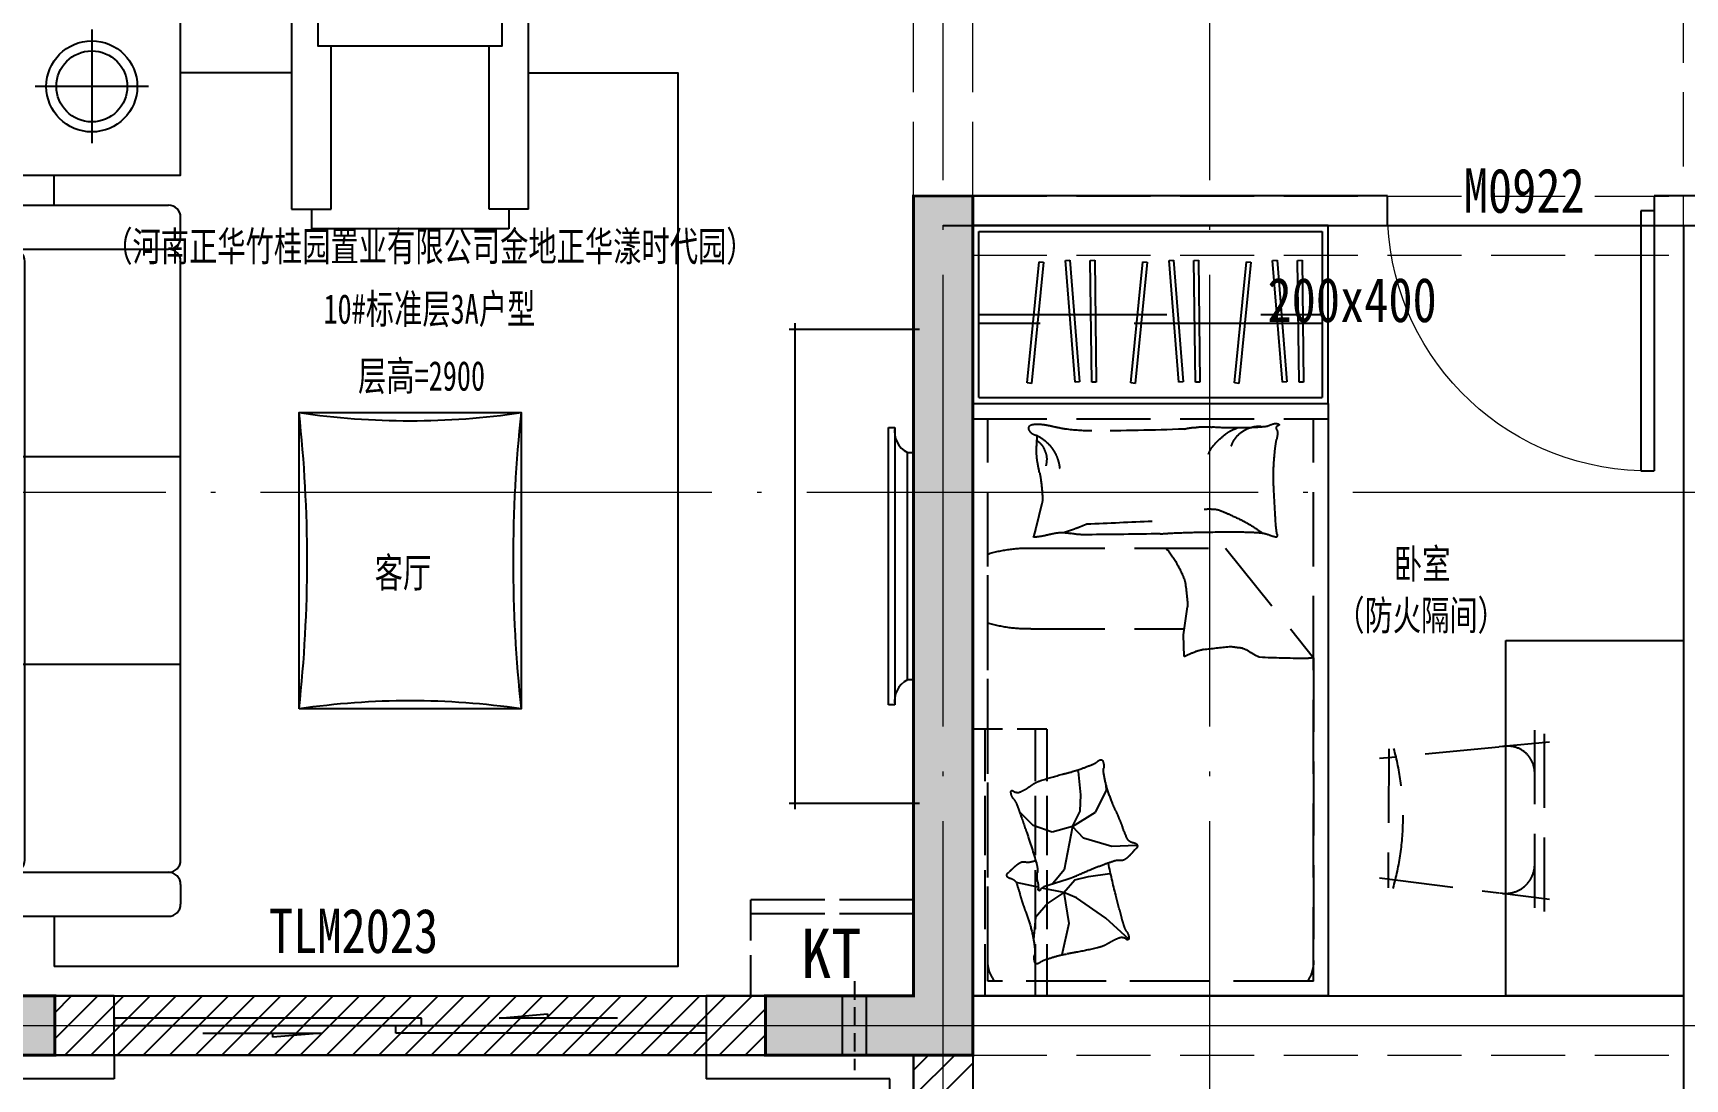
# Model space of a CAD drawing. Header units: millimetres. Extents: x 815519 to 890079, y 147095 to 251022.
# Drawn here: x 843537 to 849115, y 238760 to 242290 of the extents above; entities that cross this region are included whole.
import ezdxf
from ezdxf.enums import TextEntityAlignment as Align

# ---------------------------------------------------------------- set-up
doc = ezdxf.new("R2010")
doc.units = ezdxf.units.MM
doc.header["$LTSCALE"] = 1000
for name, pattern in [('DASH', [0.35, 0.25, -0.1]), ('DOTE', [61.468, 50.8, -5.08, 0.508, -5.08]), ('HIDDEN', [9.525, 6.35, -3.175])]:
    doc.linetypes.add(name, pattern=pattern)
for name, color, linetype, lineweight in [('A-文字', 50, 'Continuous', 0), ('L-梁', 91, 'DASH', 0), ('S-轴号', 75, 'Continuous', 0), ('S-轴线', 149, 'DOTE', 0), ('梁标注', 134, 'Continuous', 18), ('预留洞-空调', 6, 'Continuous', 25)]:
    doc.layers.add(name, color=color, linetype=linetype, lineweight=lineweight)
doc.layers.add('DOTE', color=1, linetype='DOTE', plot=False)
for name, color, linetype in [('PC_预制外墙', 11, 'Continuous'), ('PC_预制外墙填充', 252, 'Continuous'), ('PUB_HATCH', 8, 'Continuous'), ('SURFACE', 6, 'Continuous'), ('WALL', 2, 'Continuous'), ('WINDOW', 4, 'Continuous'), ('WINDOW_TEXT', 7, 'Continuous'), ('家具', 47, 'Continuous'), ('看线', 163, 'Continuous'), ('砼墙', 3, 'Continuous'), ('空调', 9, 'Continuous'), ('空调机位', 9, 'Continuous')]:
    doc.layers.add(name, color=color, linetype=linetype)
doc.styles.add('C-SHET1', font='', dxfattribs={"width": 0.9})
doc.styles.add('TH-STYLE1', font='', dxfattribs={"width": 0.7})
doc.styles.add('宋体', font='', dxfattribs={"width": 0.8})
doc.styles.get('C-SHET1').set_extended_font_data('FangSong_GB2312')
doc.styles.get('TH-STYLE1').set_extended_font_data('STFangsong')
doc.styles.get('宋体').set_extended_font_data('NSimSun')

# ---------------------------------------------------------------- blocks, each defined once
blk = doc.blocks.new('dddfg')
at = {"layer": '空调'}
for p, q in [((-230086.3, 24543.2), (-230086.3, 24368.2)), ((-229986.3, 24543.2), (-230086.3, 24543.2)), ((-230046.3, 24543.2), (-230046.3, 24368.2)), ((-229836.3, 24543.2), (-229936.3, 24543.2)), ((-229876.3, 24543.2), (-229876.3, 24368.2)), ((-229836.3, 24543.2), (-229836.3, 24368.2)), ((-230086.3, 24318.2), (-230086.3, 24118.2)), ((-230046.3, 24318.2), (-230046.3, 24118.2)), ((-229876.3, 24318.2), (-229876.3, 24118.2)), ((-229836.3, 24318.2), (-229836.3, 24118.2)), ((-230086.3, 24068.2), (-230086.3, 23868.2)), ((-230046.3, 24068.2), (-230046.3, 23868.2)), ((-229876.3, 24068.2), (-229876.3, 23868.2)), ((-229836.3, 24068.2), (-229836.3, 23868.2)), ((-230086.3, 23818.2), (-230086.3, 23643.2)), ((-230046.3, 23818.2), (-230046.3, 23643.2)), ((-229876.3, 23818.2), (-229876.3, 23643.2)), ((-229836.3, 23818.2), (-229836.3, 23643.2)), ((-230086.3, 23643.2), (-229986.3, 23643.2)), ((-229936.3, 23643.2), (-229836.3, 23643.2))]:
    blk.add_line(p, q, dxfattribs=at)
blk = doc.blocks.new('Z$W@#61777A51')
at = {"layer": '空调'}
for p, q in [((250, 325, -0.6), (0, 325, -0.6)), ((0, 187.5, -0.6), (0, 325, -0.6)), ((550, 325, -0.6), (300, 325, -0.6)), ((550, 187.5, -0.6), (550, 325, -0.6)), ((250, 277.5, -0.6), (0, 277.5, -0.6)), ((550, 277.5, -0.6), (300, 277.5, -0.6)), ((0, 0, -0.6), (0, 137.5, -0.6)), ((550, 0, -0.6), (550, 137.5, -0.6)), ((250, 0, -0.6), (0, 0, -0.6)), ((550, 0, -0.6), (300, 0, -0.6))]:
    blk.add_line(p, q, dxfattribs=at)
at = {"layer": '空调', "style": 'C-SHET1', "width": 0.9}
blk.add_text('KT', height=166.5, rotation=359.9935, dxfattribs=at).set_placement((170.1, 61.1, -0.6))
blk = doc.blocks.new('$DorLib2D$00000131')
at = {"color": 0, "linetype": 'Continuous'}
for p, q in [((0.15, 0.125), (0.2319, 0.1973)), ((0.2319, 0.1973), (0.2319, 0.125)), ((-0.5, 0.125), (-0.5, 0)), ((0.0192, 0.125), (-0.5, 0.125)), ((0.0192, 0), (0.0192, 0.125)), ((0.35, 0.125), (0.15, 0.125)), ((-0.5, 0), (0.0192, 0)), ((-0.024, 0), (0.5, 0)), ((-0.024, -0.125), (-0.024, 0)), ((0.5, 0), (0.5, -0.125)), ((-0.35, -0.125), (-0.15, -0.125)), ((-0.2319, -0.1973), (-0.2319, -0.125)), ((-0.15, -0.125), (-0.2319, -0.1973)), ((0.5, -0.125), (-0.024, -0.125))]:
    blk.add_line(p, q, dxfattribs=at)
blk = doc.blocks.new('A$C2A0-1200X2000')
for p, q in [((14732.6, 53008.1), (14732.6, 51008.1)), ((15932.6, 53008.1), (14732.6, 53008.1)), ((15932.6, 51008.1), (15932.6, 53008.1)), ((14732.6, 51008.1), (15932.6, 51008.1))]:
    blk.add_line(p, q)
at = {"linetype": 'DASH'}
for p, q in [((15882.6, 52958.1), (14782.6, 52958.1)), ((14782.6, 52958.1), (14782.6, 51060.5)), ((15882.6, 52958.1), (15882.6, 51060.5)), ((15056.1, 52764), (15032.9, 52869.3)), ((14943.7, 52743.5), (14937.5, 52817.5)), ((15259, 52815.9), (15181.3, 52745.8)), ((14985.8, 52694.6), (14943.7, 52743.5)), ((15039.5, 52659.4), (15056.1, 52764)), ((15181.3, 52745.8), (15082.4, 52677.3)), ((15039.5, 52659.4), (14965.2, 52643.8)), ((15039.5, 52659.4), (14985.8, 52694.6)), ((15082.4, 52677.3), (15039.5, 52659.4)), ((15039.5, 52659.4), (15076.4, 52616.5)), ((14953.6, 52641.3), (14879, 52625.6)), ((15007.9, 52628.6), (14972.1, 52639.8)), ((15009, 52620.3), (15001.4, 52629.3)), ((15054.4, 52613.9), (15007.9, 52628.6)), ((15041.1, 52582.9), (15009, 52620.3)), ((15076.4, 52616.5), (15123.4, 52604.5)), ((15123.4, 52604.5), (15195.5, 52594.7)), ((15068.6, 52436.1), (15041.1, 52582.9)), ((15202.3, 52503.9), (15106.7, 52475.2)), ((15285.4, 52499.7), (15202.3, 52503.9)), ((14936.3, 52433.3), (14890, 52386.5)), ((15000.7, 52455.3), (14936.3, 52433.3)), ((15068.6, 52436.1), (15000.7, 52455.3)), ((15106.7, 52475.2), (15068.6, 52436.1)), ((15068.6, 52436.1), (15094.9, 52384.4)), ((15068.6, 52436.1), (15147.1, 52387.4)), ((15094.9, 52384.4), (15096.8, 52329.3)), ((15147.1, 52387.4), (15183.6, 52314.5)), ((15096.8, 52329.3), (15089.6, 52250)), ((15183.6, 52314.5), (15182.4, 52295.1)), ((15089.6, 52250), (15084.7, 52247)), ((14732.6, 51060.5), (15932.6, 51060.5))]:
    blk.add_line(p, q, dxfattribs=at)
for points in [[(14928.4, 51496.7), (15585.2, 51496.7), (15882.6, 51866.4), (15882.6, 52888.1, 0.160928), (15862.6, 52958.1), (14806.2, 52958.1, 0.158603), (14782.6, 52888.1), (14782.6, 51516.7)], [(15882.6, 51866.4, 0.052315), (15851.5, 51868.9, 0.010847), (15701, 51865.1, 0.093398), (15670.8, 51848.6, -0.103649), (15643.3, 51834.3, 0.016692), (15599.2, 51828.9, -0.000248), (15511.5, 51838.4, 0.017961), (15484.4, 51845.8, -0.027362), (15445.8, 51862.2), (15444.1, 51789.7), (15457.7, 51694.3, -0.031824), (15448.5, 51606.8, -0.085272), (15385.2, 51496.7)], [(14782.6, 51749.3, -0.0796), (14928.4, 51769.3), (15447, 51769.3)], [(14965.7, 51346.2), (14945.1, 51428.8), (14937.6, 51458.8, -0.510228), (14938.5, 51459.9)], [(14938.5, 51459.9, -0.023571), (14963.8, 51456.9)], [(14963.8, 51456.9, -0.034494), (14994.6, 51449.6)], [(15062.6, 51446.9, -0.078669), (15017, 51444.9, -0.047825), (14994.6, 51449.6)], [(15041.1, 51444.1, -0.009729), (15068.4, 51435.1)], [(15062.6, 51446.9, -0.06251), (15119.7, 51451.3)], [(15068.4, 51435.1, -0.009729), (15095.3, 51425, -0.007971), (15117, 51416)], [(15119.7, 51451.3, -0.00152), (15365.4, 51448.4)], [(15408, 51445.7, -0.008762), (15365.4, 51448.4)], [(15504.1, 51442.7, -0.007153), (15408, 51445.7)], [(15629.6, 51441.9, -0.005484), (15504.1, 51442.7)], [(15696.3, 51444.2, -0.014345), (15629.6, 51441.9)], [(15710.3, 51445.7, -0.016108), (15671.4, 51419.4)], [(15730.4, 51451.4, -0.062981), (15719.7, 51447.5, -0.04058), (15696.3, 51444.2)], [(15730.4, 51451.4, -0.048309), (15744.1, 51456.9, -0.03973), (15757.7, 51459.7)], [(15755.4, 51413.8, -0.028341), (15759.7, 51449.9)], [(15757.7, 51459.7, -0.36606), (15759.1, 51458.8)], [(15759.1, 51458.8, -0.117014), (15759.7, 51449.9)], [(15117, 51416, -0.000847), (15338.5, 51406.3)], [(15644.6, 51404.4, -0.009477), (15595.5, 51381.1, -0.015937), (15565.7, 51368.7)], [(15671.4, 51419.4, -0.024599), (15644.6, 51404.4)], [(15749.2, 51306.9, -0.001963), (15755.4, 51413.8)], [(14967.7, 51326.6, -0.023305), (14962, 51265.5)], [(14965.7, 51346.2, -0.073041), (14967.7, 51326.6)], [(15549.4, 51365.1, -0.033339), (15513.1, 51365)], [(15565.7, 51368.7, -0.072521), (15549.4, 51365.1)], [(14962, 51265.5, -0.018299), (14957.9, 51242.7)], [(15748.8, 51213.8, -0.021828), (15747.9, 51273)], [(15747.9, 51273, -0.006204), (15749.2, 51306.9)], [(14950.6, 51204.7, -0.01097), (14957.9, 51242.7)], [(14978.9, 51218.6, -0.064164), (14981.9, 51195.4)], [(15025.8, 51228, -0.047525), (15020.7, 51201.9)], [(15755.4, 51145.4, -0.018818), (15748.8, 51213.8)], [(14947.6, 51170.4, -0.042281), (14950.6, 51204.7)], [(14950.6, 51117, -0.027201), (14947.6, 51170.4)], [(14971.4, 51158.5, -0.070312), (14963.3, 51146.3)], [(14975.1, 51167.1, -0.015448), (14971.4, 51158.5)], [(14981.9, 51195.4, -0.082127), (14978.9, 51177.3, -0.013244), (14975.1, 51167.1)], [(15020.7, 51201.9, -0.047525), (15010.8, 51177.3, -0.077379), (14985.3, 51142.6)], [(15536.2, 51162.5, -0.023191), (15528.2, 51179.2)], [(15541.3, 51154.8, -0.046801), (15536.2, 51162.5)], [(15560.3, 51134.1, -0.031223), (15541.3, 51154.8)], [(15619.2, 51125.7, -0.077547), (15605.1, 51152.9)], [(14931.9, 51079.7, -0.494818), (14922.8, 51098.5)], [(14922.8, 51098.5, -0.263368), (14950.7, 51117.3)], [(14963.3, 51146.3, -0.05369), (14949, 51133.3)], [(14985.3, 51142.6, -0.077379), (14950.5, 51117.2)], [(15011.2, 51087.9, -0.035863), (15045.1, 51094.9, -0.032941), (15134.8, 51100.8, -0.009477), (15446, 51094.9, 0.073374), (15483.5, 51089.5)], [(15588.2, 51109.8, -0.023666), (15560.3, 51134.1)], [(15600.8, 51101.7, -0.048685), (15588.2, 51109.8)], [(15624.6, 51091.1, -0.027842), (15600.8, 51101.7)], [(15672, 51088.9, -0.088153), (15640.8, 51104.1, -0.077547), (15619.2, 51125.7)], [(15759.1, 51096.9, 0.191716), (15759.1, 51085.4, 0.363489), (15764, 51082.8, -0.585858), (15766.6, 51079.7, -0.215512), (15764.7, 51077.7, -0.076444), (15757.3, 51076, -0.153708), (15740.4, 51079.9)], [(15758, 51130.3, -0.019326), (15755.4, 51145.4)], [(15758, 51130.3, -0.01735), (15761, 51113.5)], [(15761, 51113.5, -0.129675), (15759.1, 51096.9)], [(14949.6, 51078, -0.049225), (14931.9, 51079.7)], [(14973.2, 51079.7, -0.036831), (14949.6, 51078)], [(15011.2, 51087.9, -0.031893), (14973.2, 51079.7)], [(15503.7, 51087.2, -0.033397), (15483.5, 51089.5)], [(15540.8, 51088, -0.03204), (15503.7, 51087.2)], [(15540.8, 51088, -0.018442), (15605.1, 51091)], [(15605.1, 51091, -0.010837), (15669.9, 51090.2)], [(15669.9, 51090.2, -0.014624), (15717.8, 51087.2)], [(15706.5, 51085.4, -0.088153), (15672, 51088.9)], [(15717.8, 51087.2, -0.111249), (15740.4, 51079.9)]]:
    blk.add_lwpolyline(points, format="xyb", dxfattribs=at)
for centre, radius, start, end in [((14987.6, 52880.4), 47.9, 176.1225, 192.5508), ((14980.4, 52880.9), 40.7, 157.471, 176.1225), ((14947.1, 52894.7), 4.64, 100.1241, 157.471), ((14948.7, 52886.1), 13.4, 49.6714, 100.1241), ((14996.4, 52942.4), 60.4, 229.6714, 252.8295), ((15607.3, 54919.3), 2129.5, 252.8295, 253.9896), ((14598.6, 52876.8), 344, 348.4141, 356.5375), ((14891.7, 52859.1), 50.4, 356.5375, 12.5508), ((15059.6, 53010.6), 143.8, 253.9896, 258.4546), ((15118.1, 53297.2), 436.3, 258.4546, 260.9258), ((14841.4, 51564.3), 1318.5, 79.5043, 80.9258), ((14789.6, 51285.2), 1602.4, 76.9272, 79.5043), ((15116.5, 52692.9), 157.2, 68.6933, 76.9272), ((15150.1, 52779), 64.8, 55.0664, 68.6933), ((15276.1, 52959.3), 155.2, 235.0664, 243.8612), ((14446.8, 52907.9), 498.9, 341.6706, 348.4141), ((15331.8, 53072.8), 281.6, 243.8612, 247.9489), ((15237.9, 52841), 31.5, 247.9489, 260.1959), ((15234.6, 52822.1), 12.2, 260.1959, 277.4955), ((15881.3, 52568.2), 669.7, 162.0599, 164.6382), ((15228.1, 52871.1), 61.7, 277.4955, 285.1742), ((15304.5, 52754.9), 63.4, 146.1815, 162.0599), ((15241.3, 52822.5), 11.3, 285.1742, 328.1877), ((15255.2, 52813.9), 5.04, 81.486, 148.1877), ((15211.9, 52816.9), 48.1, 326.1815, 344.4216), ((15255.4, 52815.3), 3.55, 8.7152, 81.486), ((15231.1, 52811.6), 28.2, 344.4216, 8.7152), ((19535.4, 51159.6), 4881.5, 161.3145, 161.6629), ((10486.7, 54219.9), 4670.7, 341.3145, 341.6706), ((19165.4, 51665.9), 4075.4, 164.6382, 165.6832), ((12526.2, 53401.1), 2477.7, 341.8725, 342.7481), ((16432.9, 52187.9), 1613, 161.6629, 162.7481), ((17654.4, 52051.5), 2516, 165.6832, 168.1584), ((14857.7, 52600.5), 10.2, 95.9172, 227.9763), ((14853.7, 52639.1), 28.7, 275.9172, 341.8725), ((15006.3, 52601.8), 57, 177.0885, 189.2787), ((15092.7, 52597.4), 143.5, 169.8861, 177.0885), ((14797.5, 52650), 156.4, 349.8861, 356.7846), ((14960.6, 52648.2), 7.36, 165.3869, 189.0262), ((14926.5, 52642.8), 27.2, 356.7846, 9.0262), ((14957.1, 52649.1), 3.73, 21.9536, 165.3869), ((14977.7, 52657.4), 18.4, 201.9536, 252.5314), ((15002.9, 52450.4), 171.5, 64.8309, 72.5314), ((15608.4, 53738.9), 1252.2, 244.8309, 247.6785), ((14888.2, 52634.3), 55.7, 227.9763, 233.2901), ((14833.3, 52560.6), 36.2, 46.6915, 53.2901), ((14648.2, 52364.3), 306, 45.379, 46.6915), ((15234.3, 52958.2), 528.4, 225.379, 226.3778), ((14989.8, 52701.7), 174.1, 226.3778, 232.6852), ((14921.8, 52612.5), 61.9, 232.6852, 243.2691), ((14902.1, 52573.3), 18.1, 243.2691, 287.2119), ((14918.3, 52521), 36.7, 76.7465, 107.2119), ((12531.5, 53263.8), 2516, 341.2873, 343.7625), ((14742.3, 51773.8), 804.3, 75.4221, 76.7465), ((14857.6, 52586.4), 93.3, 343.7625, 356.6453), ((14897.7, 52584), 53.1, 356.6453, 9.2787), ((15645.3, 53828.9), 1349.5, 247.6785, 249.714), ((15456.3, 53317.5), 804.3, 249.714, 252.3506), ((15283.2, 52548.7), 93.3, 168.1584, 174.0302), ((15223.6, 52586), 36.7, 252.3506, 282.816), ((15235.7, 52532.6), 18.1, 58.8733, 102.816), ((15213, 52495.1), 61.9, 48.2893, 58.8733), ((15278.9, 52463.3), 28.7, 91.5213, 157.4766), ((15138.4, 52411.4), 174.1, 41.9819, 48.2893), ((14875, 52174.4), 528.4, 40.9831, 41.9819), ((15504.9, 52721.6), 306, 220.9831, 222.2956), ((15277.9, 52502.2), 10.2, 271.5213, 43.5805), ((15305.3, 52540), 36.2, 222.2956, 228.8942), ((15244.9, 52470.8), 55.7, 43.5805, 48.8942), ((11054.5, 53764.1), 4075.4, 340.2423, 341.2873), ((13739, 53034.2), 1613, 337.267, 338.3522), ((17541.2, 51525.2), 2477.7, 157.4766, 158.3522), ((14259.8, 52612.8), 669.7, 337.664, 340.2423), ((19511.9, 50552.5), 4670.7, 156.9186, 157.2748), ((10724.4, 54297.3), 4881.5, 336.9186, 337.267), ((14889.4, 52320.3), 28.2, 160.0257, 184.3193), ((14908.1, 52313.5), 48.1, 141.7856, 160.0257), ((14878.4, 52310.2), 11.3, 100.7784, 143.7918), ((14820.6, 52382.4), 63.4, 321.7856, 337.664), ((14887.8, 52260.7), 61.7, 93.0996, 100.7784), ((14885.1, 52310.1), 12.2, 75.8001, 93.0996), ((14880.4, 52291.4), 31.5, 63.553, 75.8001), ((15664, 52164.1), 498.9, 157.2748, 164.0182), ((14864.9, 52318.4), 3.55, 184.3193, 257.0901), ((14865.2, 52319.9), 5.04, 257.0901, 323.7918), ((14769, 52067.5), 281.6, 59.4653, 63.553), ((14833.3, 52176.4), 155.2, 50.6705, 59.4653), ((14972.7, 52346.6), 64.8, 230.6705, 244.2975), ((15012.7, 52429.8), 157.2, 244.2975, 252.5314), ((15446.6, 53808.4), 1602.4, 252.5314, 255.1084), ((15515, 52206.8), 344, 164.0182, 172.1416), ((15373.6, 53534), 1318.5, 255.1084, 256.53), ((14964.8, 51827.4), 436.3, 74.0587, 76.53), ((15045.2, 52108.7), 143.8, 69.5937, 74.0587), ((14352.8, 50247.6), 2129.5, 68.4337, 69.5937), ((15113.4, 52171.9), 60.4, 45.2755, 68.4337), ((15165.3, 52224.3), 13.4, 225.2755, 275.7282), ((15166.2, 52215.6), 4.64, 275.7282, 333.0751), ((15134, 52231.9), 40.7, 333.0751, 351.7266), ((15224.2, 52246.9), 50.4, 172.1416, 188.155), ((15126.9, 52233), 47.9, 351.7266, 8.155), ((14917.9, 51961.7), 465.2, 253.0878, 271.2925)]:
    blk.add_arc(centre, radius, start, end, dxfattribs=at)
blk = doc.blocks.new('*U218')
for p, q in [((0, 0), (1200, 0)), ((0, -600), (0, 0)), ((1200, -600), (1200, 0)), ((1180, -20), (20, -20)), ((20, -20), (20, -580)), ((1180, -580), (1180, -20)), ((20, -300), (20, -330)), ((1200, -600), (0, -600)), ((1180, -580), (20, -580))]:
    blk.add_line(p, q)
at = {"color": 251, "linetype": 'HIDDEN', "ltscale": 0.1}
for p, q in [((88.6, -117.1), (83.2, -528.2)), ((103.6, -117.3), (88.6, -117.1)), ((98.2, -528.4), (103.6, -117.3)), ((172.8, -117.1), (139.5, -527.1)), ((154.5, -528.1), (187.7, -118.2)), ((187.7, -118.2), (172.8, -117.1)), ((275.9, -121.9), (261, -123.4)), ((261, -123.4), (302.2, -532.5)), ((317.1, -531), (275.9, -121.9)), ((438.6, -117.1), (433.2, -528.2)), ((453.6, -117.3), (438.6, -117.1)), ((448.2, -528.4), (453.6, -117.3)), ((522.8, -117.1), (489.5, -527.1)), ((504.5, -528.1), (537.7, -118.2)), ((537.7, -118.2), (522.8, -117.1)), ((625.9, -121.9), (611, -123.4)), ((611, -123.4), (652.2, -532.5)), ((667.1, -531), (625.9, -121.9)), ((788.6, -117.1), (783.2, -528.2)), ((803.6, -117.3), (788.6, -117.1)), ((798.2, -528.4), (803.6, -117.3)), ((872.8, -117.1), (839.5, -527.1)), ((854.5, -528.1), (887.7, -118.2)), ((887.7, -118.2), (872.8, -117.1)), ((975.9, -121.9), (961, -123.4)), ((961, -123.4), (1002.2, -532.5)), ((1017.1, -531), (975.9, -121.9)), ((1180, -300), (20, -300)), ((20, -330), (1180, -330)), ((83.2, -528.2), (98.2, -528.4)), ((139.5, -527.1), (154.5, -528.1)), ((302.2, -532.5), (317.1, -531)), ((433.2, -528.2), (448.2, -528.4)), ((489.5, -527.1), (504.5, -528.1)), ((652.2, -532.5), (667.1, -531)), ((783.2, -528.2), (798.2, -528.4)), ((839.5, -527.1), (854.5, -528.1)), ((1002.2, -532.5), (1017.1, -531))]:
    blk.add_line(p, q, dxfattribs=at)
blk = doc.blocks.new('A$C394760E6')
at = {"linetype": 'Continuous', "lineweight": -3}
for p, q in [((0, 1620), (440, 1620)), ((20, 0), (20, 1640)), ((420, 0), (420, 1640)), ((335.5, 351.7), (335.5, 1288.3)), ((335.5, 1288.3), (356.6, 1288.3)), ((356.6, 1288.3), (356.6, 351.7)), ((398.9, 436.2), (398.9, 1203.8)), ((398.9, 1203.8), (420, 1203.8)), ((420, 1203.8), (420, 436.2)), ((420, 436.2), (398.9, 436.2)), ((356.6, 351.7), (335.5, 351.7)), ((0, 20), (440, 20))]:
    blk.add_line(p, q, dxfattribs=at)
for centre, major_axis, start_param, end_param in [((434.9, 1274.6), (79.4, 0.8), 2.958446, 4.232249), ((434.9, 365.4), (-79.4, 1.3), -1.083746, 0.190057)]:
    blk.add_ellipse(centre, major_axis=major_axis, ratio=1, start_param=start_param, end_param=end_param, dxfattribs=at)
blk = doc.blocks.new('Z$W@#1F9C1563')
at = {"linetype": 'Continuous', "lineweight": -3}
for p, q in [((2106, 3120), (2106, 3288.9)), ((1678.5, 3012.8), (1678.5, 3078.8)), ((2421, 3120), (1719.8, 3120)), ((2503.5, 802.5), (2503.5, 3037.5)), ((2312.3, 2971.5), (1719.8, 2971.5)), ((1678.5, 2930.3), (1678.5, 909.7)), ((2205, 2930.3), (2205, 909.7)), ((2353.5, 909.7), (2353.5, 2930.3)), ((1678.5, 2270.5), (2353.5, 2270.5)), ((1678.5, 1569.5), (2353.5, 1569.5)), ((2312.3, 868.5), (1719.8, 868.5)), ((570.3, 800), (1237, 800)), ((570.3, 733.3), (570.3, 800)), ((1237, 733.3), (1237, 800)), ((1678.5, 827.3), (1678.5, 761.3)), ((503.7, 733.3), (503.7, 0)), ((503.7, 733.3), (637, 733.3)), ((637, 733.3), (637, 182.2)), ((1170.3, 733.3), (1170.3, 182.2)), ((1303.7, 733.3), (1170.3, 733.3)), ((1303.7, 0), (1303.7, 733.3)), ((2421, 720), (1719.8, 720)), ((2106, 720), (2106, 619)), ((1978.5, 127.5), (1978.5, 510.5)), ((1787, 319), (2170.1, 319)), ((1303.7, 273.1), (1678.5, 273.1)), ((503.7, 0), (1303.7, 0))]:
    blk.add_line(p, q, dxfattribs=at)
blk.add_lwpolyline([(503.7, 273.1), (0, 273.1), (0, 3288.9), (0, 3288.9), (2106, 3288.9)], dxfattribs=at)
for points in [[(1278.5, 2420), (1278.5, 1420), (528.8, 1420), (528.8, 2420)], [(2278.5, 619), (1678.5, 619), (1678.5, 19), (2278.5, 19)], [(592.6, 66.7), (1214.8, 66.7), (1214.8, 182.2), (592.6, 182.2)]]:
    blk.add_lwpolyline(points, close=True, dxfattribs=at)
for radius in [153.6, 119.8]:
    blk.add_circle((1978.5, 319), radius, dxfattribs=at)
for centre, radius, start, end in [((1719.8, 3078.8), 41.2, 90, 180), ((2421, 3037.5), 82.5, 0, 90), ((1719.8, 3012.8), 41.2, 180, 270), ((1719.8, 2930.3), 41.2, 90, 180), ((2246.3, 2930.3), 41.2, 90, 180), ((2312.3, 2930.3), 41.2, 0, 90), ((903.7, 4982.5), 2589.8, 261.6773, 278.3227), ((-4039.5, 1920), 4595.6, 353.7539, 6.2461), ((5846.9, 1920), 4595.6, 173.7539, 186.2461), ((903.7, -1142.5), 2589.8, 81.6773, 98.3227), ((1719.8, 909.7), 41.2, 180, 270), ((2246.3, 909.7), 41.2, 180, 270), ((2312.3, 909.7), 41.2, 270, 0), ((1719.8, 827.3), 41.2, 90, 180), ((2421, 802.5), 82.5, 270, 0), ((1719.8, 761.3), 41.2, 180, 270)]:
    blk.add_arc(centre, radius, start, end, dxfattribs=at)
blk = doc.blocks.new('3A-左户家具')
at = {"layer": '家具', "linetype": 'DASH'}
for p, q in [((-508431.3, 383197.2), (-508431.3, 383801.6)), ((-508398.3, 383185.1), (-508398.3, 383813.8)), ((-508552.3, 383740.3), (-508956, 383701)), ((-508924.1, 383734.1), (-508926.3, 383265.1)), ((-508381.8, 383756.9), (-508551.3, 383740.4)), ((-508956, 383298.8), (-508552.3, 383248)), ((-508550, 383247.7), (-508381.8, 383226.6))]:
    blk.add_line(p, q, dxfattribs=at)
at = {"layer": '家具'}
blk.add_lwpolyline([(-508528.5, 384100), (-507928.5, 384100), (-507928.5, 382900), (-508528.5, 382900)], close=True, dxfattribs=at)
at = {"layer": '家具', "linetype": 'DASH'}
for centre, radius, start, end in [((-509754.4, 383503.5), 878.6, 344.1096, 15.3279), ((-508522.5, 383652), 91.2, 1.1795, 101.1533), ((-508530.3, 383345), 99, 264.2894, 0)]:
    blk.add_arc(centre, radius, start, end, dxfattribs=at)
at = {"layer": '家具', "extrusion": (0, 0, -1), "xscale": -1, "zscale": -1, "rotation": 180}
blk.add_blockref('Z$W@#1F9C1563', (511325, 386288.9), dxfattribs=at)
at = {"layer": '家具', "extrusion": (0, 0, -1), "zscale": -1}
blk.add_blockref('*U218', (509128.5, 385500), dxfattribs=at)
at = {"layer": '家具', "extrusion": (0, 0, -1), "xscale": -1, "zscale": -1}
blk.add_blockref('A$C394760E6', (510948.5, 383530.5), dxfattribs=at)
at = {"layer": '家具', "color": 47, "linetype": 'Continuous', "lineweight": -3, "xscale": -1, "rotation": 180}
blk.add_blockref('A$C2A0-1200X2000', (-525061.1, 435908.1), dxfattribs=at)
blk = doc.blocks.new('A$C18B43379')
blk.add_lwpolyline([(-40, 0), (-40, -200), (40, -200), (40, 0), (-40, 0)])
at = {"color": 2, "linetype": 'DASH', "ltscale": 0.25}
blk.add_lwpolyline([(0, -250), (0, 50)], dxfattribs=at)
blk = doc.blocks.new('wgwegwevberr')
at = {"layer": 'L-梁', "linetype": 'DASH'}
for p, q in [((848112.3, 139443.9), (848112.3, 145743.9)), ((845512.3, 142144.4), (845512.3, 145043.9)), ((845712.3, 142143.9), (845712.3, 145043.9)), ((845712.3, 142143.9), (848112.3, 142143.9)), ((845712.3, 141943.9), (848112.3, 141943.9)), ((842612.3, 139443.9), (845012.3, 139443.9)), ((845712.3, 139443.9), (850512.3, 139443.9)), ((842612.3, 139243.9), (845012.3, 139243.9)), ((845512.3, 137843.9), (845512.3, 139243.9)), ((845712.3, 137643.9), (845712.3, 139243.9)), ((845712.3, 139243.9), (850512.3, 139243.9))]:
    blk.add_line(p, q, dxfattribs=at)
blk = doc.blocks.new('A户型左模型')
at = {"layer": '梁标注', "color": 3, "style": '宋体', "width": 0.8}
blk.add_text('200x400', height=150, dxfattribs=at).set_placement((669798.9, -223978.5), align=Align.MIDDLE_CENTER)
blk = doc.blocks.new('$DorLib2D$00000001')
for p, q in [((0.45, 0.975), (0.5, 0.975)), ((0.45, 0), (0.45, 0.975)), ((0.5, 0), (0.5, 0.975)), ((0.5, 0), (0.45, 0))]:
    blk.add_line(p, q)
at = {"lineweight": 13}
blk.add_arc((0.475, 0), 0.975, 91.46928, 180, dxfattribs=at)

msp = doc.modelspace()

# ---------------------------------------------------------------- hatches: boundary and pattern name
at = {"layer": 'PUB_HATCH'}
for points in [[(842410.5, 240840), (842410.5, 240640), (843010.5, 240640), (843010.5, 238840), (843610.5, 238840), (843610.5, 239040), (843210.5, 239040), (843210.5, 242840), (843010.5, 242840), (843010.5, 240840)], [(846010.5, 239040), (846010.5, 238840), (846710.5, 238840), (846710.5, 241740), (846510.5, 241740), (846510.5, 239040)]]:
    msp.add_hatch(color=256, dxfattribs=at).paths.add_polyline_path(points)

# ---------------------------------------------------------------- linework, layer by layer
at = {"layer": 'DOTE'}
msp.add_line((846610.5, 241640), (852544, 241640), dxfattribs=at)
at = {"layer": 'PC_预制外墙'}
for points in [[(846010.5, 238840), (843610.5, 238840), (843610.5, 239040), (846010.5, 239040)], [(846710.5, 238240), (846510.5, 238240), (846510.5, 238840), (846710.5, 238840)]]:
    msp.add_lwpolyline(points, close=True, dxfattribs=at)
at = {"layer": 'PC_预制外墙填充'}
for p, q in [((843610.5, 238983.3), (843667.1, 239040)), ((843610.5, 238894.9), (843755.5, 239040)), ((843643.9, 238840), (843843.9, 239040)), ((843732.3, 238840), (843932.3, 239040)), ((843820.7, 238840), (844020.7, 239040)), ((843909.1, 238840), (844109.1, 239040)), ((843997.5, 238840), (844197.5, 239040)), ((844085.9, 238840), (844285.9, 239040)), ((844174.3, 238840), (844374.3, 239040)), ((844262.6, 238840), (844462.6, 239040)), ((844351, 238840), (844551, 239040)), ((844439.4, 238840), (844639.4, 239040)), ((844527.8, 238840), (844727.8, 239040)), ((844616.2, 238840), (844816.2, 239040)), ((844704.6, 238840), (844904.6, 239040)), ((844793, 238840), (844993, 239040)), ((844881.4, 238840), (845081.4, 239040)), ((844969.7, 238840), (845169.7, 239040)), ((845058.1, 238840), (845258.1, 239040)), ((845146.5, 238840), (845346.5, 239040)), ((845234.9, 238840), (845434.9, 239040)), ((845323.3, 238840), (845523.3, 239040)), ((845411.7, 238840), (845611.7, 239040)), ((845500.1, 238840), (845700.1, 239040)), ((845588.5, 238840), (845788.5, 239040)), ((845676.9, 238840), (845876.9, 239040)), ((845765.2, 238840), (845965.2, 239040)), ((845853.6, 238840), (846010.5, 238996.8)), ((845942, 238840), (846010.5, 238908.4)), ((846510.5, 238789.7), (846560.7, 238840)), ((846510.5, 238701.3), (846649.1, 238840)), ((846510.5, 238612.9), (846710.5, 238812.9))]:
    msp.add_line(p, q, dxfattribs=at)
at = {"layer": 'S-轴号'}
msp.add_line((842461.4, 238940), (853957.3, 238940), dxfattribs=at)
at = {"layer": 'S-轴线', "linetype": 'DOTE', "ltscale": 0.03}
for p, q in [((846610.5, 236261.4), (846610.5, 248187.2)), ((847510.5, 236261.4), (847510.5, 248187.2)), ((842461.4, 240740), (853957.3, 240740))]:
    msp.add_line(p, q, dxfattribs=at)
at = {"layer": 'SURFACE'}
for p, q in [((843810.5, 238840), (843810.5, 238760)), ((845810.5, 238840), (845810.5, 238760)), ((845810.5, 238840), (845810.5, 238760)), ((843810.5, 238760), (843210.5, 238760)), ((846430.5, 238760), (845810.5, 238760)), ((846430.5, 238140), (846430.5, 238760))]:
    msp.add_line(p, q, dxfattribs=at)
at = {"layer": 'WALL'}
for p, q in [((846510.5, 241740), (846510.5, 239040)), ((848110.5, 241740), (846510.5, 241740)), ((848110.5, 241640), (848110.5, 241740)), ((849210.5, 241740), (849010.5, 241740)), ((849010.5, 241740), (849010.5, 241640)), ((846710.5, 241640), (846710.5, 238940)), ((846710.5, 241640), (848110.5, 241640)), ((849010.5, 241640), (849110.5, 241640)), ((849110.5, 241640), (849110.5, 238240)), ((843810.5, 239040), (843210.5, 239040)), ((843810.5, 238840), (843810.5, 239040)), ((846510.5, 239040), (845810.5, 239040)), ((845810.5, 239040), (845810.5, 238840)), ((846710.5, 238940), (846710.5, 238240)), ((843210.5, 238840), (843810.5, 238840)), ((845810.5, 238840), (846510.5, 238840)), ((846510.5, 238840), (846510.5, 238140))]:
    msp.add_line(p, q, dxfattribs=at)
at = {"layer": 'WINDOW'}
for p, q in [((846710.5, 239040), (849110.5, 239040)), ((843810.5, 238840), (845810.5, 238840))]:
    msp.add_line(p, q, dxfattribs=at)
at = {"layer": '砼墙', "color": 5, "ltscale": 1, "const_width": 10}
for points in [[(842410.5, 240840), (842410.5, 240640), (843010.5, 240640), (843010.5, 238840), (843610.5, 238840), (843610.5, 239040), (843210.5, 239040), (843210.5, 240840), (843210.5, 242840), (843010.5, 242840), (843010.5, 240840)], [(846010.5, 239040), (846510.5, 239040), (846510.5, 241740), (846710.5, 241740), (846710.5, 238840), (846010.5, 238840)]]:
    msp.add_lwpolyline(points, close=True, dxfattribs=at)

# ---------------------------------------------------------------- block references
at = {"layer": 'L-梁', "color": 7}
for name, p in [('wgwegwevberr', (998.2, 99596)), ('A户型左模型', (178192.2, 465367.9))]:
    msp.add_blockref(name, p, dxfattribs=at)
at = {"layer": 'WINDOW'}
ref = msp.add_blockref('$DorLib2D$00000001', (848560.5, 241690), dxfattribs=dict(at, xscale=900, yscale=-900, zscale=-900))
ref.add_attrib('A', 'M0922', dxfattribs={"layer": 'WINDOW_TEXT', "height": 150, "style": '宋体', "width": 0.8}).set_placement((848368.2, 241638.3), align=Align.BOTTOM_LEFT)
ref = msp.add_blockref('$DorLib2D$00000131', (844810.5, 238940), dxfattribs=dict(at, xscale=2000, yscale=200, zscale=2000))
ref.add_attrib('A', 'TLM2023', dxfattribs={"layer": 'WINDOW_TEXT', "height": 150, "style": '宋体', "width": 0.8}).set_placement((844333.7, 239140), align=Align.BOTTOM_LEFT)
at = {"layer": '看线'}
msp.add_blockref('3A-左户家具', (1357039, -143860), dxfattribs=at)
at = {"layer": '空调', "extrusion": (0, 0, -1), "xscale": -1, "zscale": -1}
msp.add_blockref('dddfg', (-1076796.8, 215396.8), dxfattribs=at)
at = {"layer": '空调机位', "linetype": 'DASH', "extrusion": (0, 0, -1), "xscale": -1, "zscale": -1, "rotation": 359.9989291370301}
msp.add_blockref('Z$W@#61777A51', (-845960.5, 239039.9), dxfattribs=at)
at = {"layer": '预留洞-空调', "xscale": -1, "rotation": 180}
msp.add_blockref('A$C18B43379', (846310.5, 238840), dxfattribs=at)

# ---------------------------------------------------------------- texts
at = {"layer": 'A-文字', "style": 'TH-STYLE1', "width": 0.7}
for s, p in [('（河南正华竹桂园置业有限公司金地正华漾时代园）', (844875.5, 241520.2)), ('10#标准层3A户型', (844875.5, 241308.8)), ('层高=2900', (844848.9, 241083))]:
    msp.add_text(s, height=100, dxfattribs=at).set_placement(p, align=Align.CENTER)
for s, p in [('客厅', (844690.6, 240418.9)), ('卧室', (848132.2, 240448.5)), ('（防火隔间）', (847937.5, 240274.9))]:
    msp.add_text(s, height=100, dxfattribs=at).set_placement(p)

doc.saveas('drawing.dxf')
